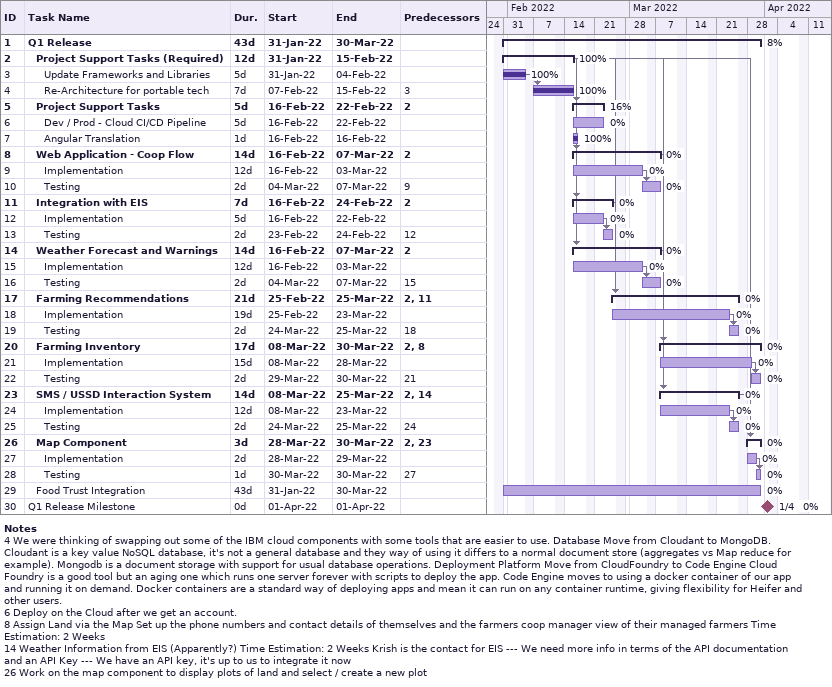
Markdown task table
| ID | Level | Task | Duration | Start | Finish | Predecessors | % complete |
|---|---|---|---|---|---|---|---|
| 1 | 1 | **Q1 Release** | 43d | 2022-01-31 | 2022-03-30 |  | 8 |
| 2 | 2 | **Project Support Tasks (Required)** | 12d | 2022-01-31 | 2022-02-15 |  | 100 |
| 3 | 3 | Update Frameworks and Libraries | 5d | 2022-01-31 | 2022-02-04 |  | 100 |
| 4 | 3 | Re-Architecture for portable tech | 7d | 2022-02-07 | 2022-02-15 | 3 | 100 |
| 5 | 2 | **Project Support Tasks** | 5d | 2022-02-16 | 2022-02-22 | 2 | 16 |
| 6 | 3 | Dev / Prod - Cloud CI/CD Pipeline | 5d | 2022-02-16 | 2022-02-22 |  | 0 |
| 7 | 3 | Angular Translation | 1d | 2022-02-16 | 2022-02-16 |  | 100 |
| 8 | 2 | **Web Application - Coop Flow** | 14d | 2022-02-16 | 2022-03-07 | 2 | 0 |
| 9 | 3 | Implementation | 12d | 2022-02-16 | 2022-03-03 |  | 0 |
| 10 | 3 | Testing | 2d | 2022-03-04 | 2022-03-07 | 9 | 0 |
| 11 | 2 | **Integration with EIS** | 7d | 2022-02-16 | 2022-02-24 | 2 | 0 |
| 12 | 3 | Implementation | 5d | 2022-02-16 | 2022-02-22 |  | 0 |
| 13 | 3 | Testing | 2d | 2022-02-23 | 2022-02-24 | 12 | 0 |
| 14 | 2 | **Weather Forecast and Warnings** | 14d | 2022-02-16 | 2022-03-07 | 2 | 0 |
| 15 | 3 | Implementation | 12d | 2022-02-16 | 2022-03-03 |  | 0 |
| 16 | 3 | Testing | 2d | 2022-03-04 | 2022-03-07 | 15 | 0 |
| 17 | 2 | **Farming Recommendations** | 21d | 2022-02-25 | 2022-03-25 | 2, 11 | 0 |
| 18 | 3 | Implementation | 19d | 2022-02-25 | 2022-03-23 |  | 0 |
| 19 | 3 | Testing | 2d | 2022-03-24 | 2022-03-25 | 18 | 0 |
| 20 | 2 | **Farming Inventory** | 17d | 2022-03-08 | 2022-03-30 | 2, 8 | 0 |
| 21 | 3 | Implementation | 15d | 2022-03-08 | 2022-03-28 |  | 0 |
| 22 | 3 | Testing | 2d | 2022-03-29 | 2022-03-30 | 21 | 0 |
| 23 | 2 | **SMS / USSD Interaction System** | 14d | 2022-03-08 | 2022-03-25 | 2, 14 | 0 |
| 24 | 3 | Implementation | 12d | 2022-03-08 | 2022-03-23 |  | 0 |
| 25 | 3 | Testing | 2d | 2022-03-24 | 2022-03-25 | 24 | 0 |
| 26 | 2 | **Map Component** | 3d | 2022-03-28 | 2022-03-30 | 2, 23 | 0 |
| 27 | 3 | Implementation | 2d | 2022-03-28 | 2022-03-29 |  | 0 |
| 28 | 3 | Testing | 1d | 2022-03-30 | 2022-03-30 | 27 | 0 |
| 29 | 2 | Food Trust Integration | 43d | 2022-01-31 | 2022-03-30 |  | 0 |
| 30 | 1 | Q1 Release Milestone | 0d | 2022-04-01 | 2022-04-01 |  | 0 |

Notes
- 4: We were thinking of swapping out some of the IBM cloud components with some tools that are easier to use. Database Move from Cloudant to MongoDB. Cloudant is a key value NoSQL database, it's not a general database and they way of using it differs to a normal document store (aggregates vs Map reduce for example). Mongodb is a document storage with support for usual database operations. Deployment Platform Move from CloudFoundry to Code Engine Cloud Foundry is a good tool but an aging one which runs one server forever with scripts to deploy the app. Code Engine moves to using a docker container of our app and running it on demand. Docker containers are a standard way of deploying apps and mean it can run on any container runtime, giving flexibility for Heifer and other users.
- 6: Deploy on the Cloud after we get an account.
- 8: Assign Land via the Map Set up the phone numbers and contact details of themselves and the farmers coop manager view of their managed farmers Time Estimation: 2 Weeks
- 14: Weather Information from EIS (Apparently?) Time Estimation: 2 Weeks Krish is the contact for EIS --- We need more info in terms of the API documentation and an API Key --- We have an API key, it's up to us to integrate it now
- 26: Work on the map component to display plots of land and select / create a new plot
